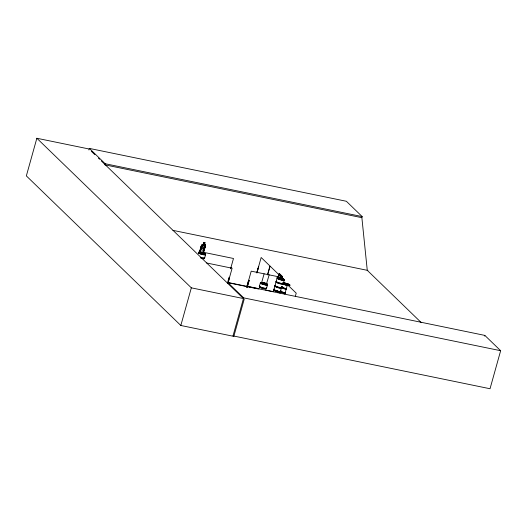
<?xml version="1.0" encoding="UTF-8"?>
<svg xmlns="http://www.w3.org/2000/svg" width="527" height="527" viewBox="0 0 527 527"><rect width="100%" height="100%" fill="white"/><g stroke="black" fill="none" stroke-linecap="round" stroke-linejoin="round"><path stroke-width="0.79" d="M199.489 252.538L201.597 245.075L200.102 251.906L203.257 252.104L204.14 250.253M88.971 148.976L36.857 138.258L26.35 175.899L180.82 325.482L232.934 336.193L243.639 297.854L227.829 282.538L227.631 283.249M88.918 149.984L89.359 148.416L346.371 201.274L362.181 216.59L361.878 217.684L367.266 270.325L421.343 322.682M89.359 148.416L105.169 163.732L104.866 164.826L361.878 217.684M199.344 252.473L201.116 246.135L201.479 246.155L199.852 252.558M199.707 252.492L201.037 247.736M203.132 244.554L203.62 242.637L204.99 242.73L204.41 244.64L204.898 245.292L203.936 248.751L202.862 250.2L201.624 250.127L201.373 248.612L202.342 245.154L203.178 244.574L203.692 242.723M180.82 325.482L191.327 287.841L36.857 138.258M204.364 244.62L204.884 242.769M202.711 253.461L203.376 251.083M202.849 253.527L205.062 246.346L203.073 253.48M203.218 253.546L205.57 245.286L205.28 244.607L205.616 245.305L204.226 250.285L203.211 252.077M203.58 254.007L204.021 252.42L233.481 258.48L230.602 268.783M204.713 257.789L205.649 254.455A3.722 0.725 15.6 0 0 201.077 252.367A3.722 0.725 15.6 0 0 199.634 253.243A3.722 0.725 15.6 0 0 205.589 254.469M227.407 283.434L229.054 277.268L229.614 277.426L228.119 282.768M228.059 282.716L232.111 268.223L206.63 262.986M246.676 287.129L248.592 280.259L249.146 280.41L247.229 287.287M246.735 287.182L251.208 271.161L280.667 277.222M247.17 287.228L249.146 280.41M244.212 299.138L233.79 336.463L233.23 335.923M256.708 272.709L258.605 266.636L257.051 272.894M256.86 272.854L261.161 257.492L269.943 265.99L267.505 274.705M260.384 282.788L259.455 286.128A3.781 0.731 15.6 0 0 263.078 288.098A3.781 0.731 15.6 0 0 266.471 288.025M261.669 282.531L264.106 273.816M267.67 274.863L270.101 266.148L278.882 274.646M266.372 284.264L269.165 274.857M266.636 288.005L267.571 284.672A3.722 0.725 15.6 0 0 262.999 282.584A3.722 0.725 15.6 0 0 261.557 283.46A3.722 0.725 15.6 0 0 267.512 284.685M273.915 289.507L274.85 286.174M275.041 285.476L276.003 282.017M276.201 281.326L277.13 277.986M278.065 276.873L278.724 274.508L281.879 277.248L278.724 274.508M278.216 277.024L279.376 273.585L282.597 276.701L281.932 279.079M278.935 275.166L279.376 273.585M280.957 278.724L281.398 277.143M281.444 278.823L281.932 277.182M281.616 279.119L282.274 276.754L279.139 273.724M281.695 279.027L282.353 276.655L279.139 273.533M279.896 292.959L280.641 290.924M280.015 292.986L280.66 291.042M280.575 290.838L281.062 289.106M283.388 283.21L284.317 279.87M284.778 294.158L287.439 284.646L296.214 293.15L295.331 296.319M484.642 336.107L484.84 335.403L227.684 282.413M484.84 335.403L500.65 350.712L490.031 388.742L233.02 335.883M199.232 252.894L199.437 253.223L199.061 253.171M204.911 254.363L204.311 254.277M205.023 254.166C203.396 253.434 205.978 254.943 204.924 254.106M204.977 254.304L204.021 254.1L204.483 254.159M260.74 283.262L261.135 283.249M260.99 283.21L261.28 283.454M266.003 284.27L266.543 284.211M266.636 284.237C266.761 284.356 266.128 284.547 266.583 284.428M266.629 284.389L266.095 284.277M267.037 284.58L266.734 284.488M277.94 278.493L277.485 278.467L277.946 278.526M274.666 290.225L274.317 290.318L274.725 290.496M282.768 279.501L283.789 279.837L283.078 279.626M283.262 279.784L282.959 279.35M283.513 279.633L282.953 279.633M283.658 279.705L282.841 279.481M283.256 283.789L283.348 283.717M283.434 283.737L283.638 283.915M288.842 284.923L288.223 284.876L288.697 285.081M288.921 284.784L288.671 284.857M288.875 285.127L288.915 284.791M288.789 285.107L289.323 285.199L289.125 284.883M201.597 245.075L202.249 244.462L203.145 244.508M199.147 252.94L198.863 252.993M277.9 278.309L278.032 278.381M283.342 279.771L283.585 279.613M288.236 284.85L289.257 285.094M274.56 290.37L274.178 290.305L274.659 290.417M203.666 242.657L204.931 242.789M204.469 244.581L205.326 244.627M202.249 244.462L205.293 244.693M201.624 246.221L201.116 246.135M283.019 279.35L283.388 279.429M283.48 283.901L283.177 283.796M266.906 284.659L266.24 284.501M258.757 266.781L258.414 266.596M105.169 163.732L362.181 216.59M172.942 230.358L367.872 270.443M247.005 286.22L259.093 288.704M265.727 290.067L273.394 291.648M228.804 282.887L245.615 286.345M247.216 286.675L250.417 287.334M252.025 287.663L258.428 288.974M243.639 297.854L500.65 350.712M191.327 287.841L243.441 298.559L105.466 164.951M204.568 254.179L205.056 254.317M266.504 284.297L266.978 284.534M283.381 279.435L283.809 279.811M204.496 254.304L204.081 254.054M279.145 274.488L281.899 277.228M91.329 151.256L94.86 154.681M98.397 158.107L99.577 159.246M101.342 160.959L104.88 164.384M266.412 288.243A3.781 0.731 15.6 0 1 262.545 288.177A3.781 0.731 15.6 0 1 259.712 286.299M266.293 288.473A3.722 0.725 15.6 0 1 262.486 288.407A3.722 0.725 15.6 0 1 259.699 286.563M266.484 287.775A3.722 0.725 15.6 0 1 263.144 287.841A3.722 0.725 15.6 0 1 259.554 285.957M204.101 257.736A3.781 0.731 15.6 0 1 201.097 258.092M204.377 258.25A3.729 0.725 15.6 0 1 201.031 258.322M204.16 257.519A3.781 0.731 15.6 0 1 201.156 257.874M204.562 257.551A3.722 0.725 15.6 0 1 200.293 257.354M281.596 288.315A3.722 0.725 15.6 0 1 276.734 287.314A3.722 0.725 15.6 0 1 275.285 285.911M281.714 288.098A3.781 0.731 15.6 0 1 276.774 287.077A3.781 0.731 15.6 0 1 275.298 285.654M274.303 289.415A3.722 0.725 15.6 0 0 275.753 290.818A3.722 0.725 15.6 0 0 280.614 291.82A3.735 0.725 15.6 0 1 275.753 290.799A3.735 0.725 15.6 0 1 274.297 289.389M280.127 291.668A3.735 0.725 15.6 0 1 275.397 290.496A3.735 0.725 15.6 0 1 274.336 289.244M282.874 283.941A3.781 0.731 15.6 0 1 277.933 282.927A3.781 0.731 15.6 0 1 276.458 281.497M281.247 287.637A3.729 0.725 15.6 0 1 276.523 286.464A3.729 0.725 15.6 0 1 275.469 285.212M282.762 284.165A3.729 0.725 15.6 0 1 277.887 283.164A3.729 0.725 15.6 0 1 276.438 281.754M281.214 287.894A3.781 0.731 15.6 0 1 276.431 286.701A3.781 0.731 15.6 0 1 275.357 285.436M282.373 283.737A3.781 0.731 15.6 0 1 277.591 282.551A3.781 0.731 15.6 0 1 276.517 281.286M282.4 283.48A3.722 0.725 15.6 0 1 278.085 282.465A3.722 0.725 15.6 0 1 276.306 281.154M283.23 282.973A3.722 0.725 15.6 0 1 283.381 283.203M280.588 291.978A3.735 0.725 15.6 0 1 275.707 290.97A3.735 0.725 15.6 0 1 274.251 289.567M284.995 293.467A3.722 0.725 15.6 0 1 280.483 291.365M285.081 293.243A3.781 0.731 15.6 0 1 280.496 291.108M287.222 285.482A3.702 0.718 15.6 0 1 282.63 283.493A3.702 0.718 15.6 0 1 287.617 284.191A3.702 0.718 15.6 0 1 288.796 285.7M287.287 285.285A3.735 0.725 15.6 0 1 282.696 283.223A3.735 0.725 15.6 0 1 288.243 284.191A3.735 0.725 15.6 0 1 288.144 285.436M286.24 289.086A3.781 0.731 15.6 0 1 282.373 287.801A3.781 0.731 15.6 0 1 281.991 286.859M285.193 292.768A3.729 0.725 15.6 0 1 281.378 291.503A3.729 0.725 15.6 0 1 281.003 290.575M286.161 289.316A3.729 0.725 15.6 0 1 281.635 287.208M285.14 293.025A3.781 0.731 15.6 0 1 280.555 290.891M286.299 288.875A3.781 0.731 15.6 0 1 282.432 287.584A3.781 0.731 15.6 0 1 282.05 286.642M286.352 288.618A3.722 0.725 15.6 0 1 282.544 287.347A3.722 0.725 15.6 0 1 282.169 286.418M203 245.193L202.039 248.652L203.27 248.718L204.239 245.259L203 245.193M203.824 243.039L203.653 243.658L204.45 243.705L204.621 243.085L203.824 243.039M230.925 267.63L230.424 267.525L230.925 267.63M284.883 293.796L284.883 293.796M261.464 283.822A3.702 0.718 15.6 0 0 267.4 285.041A3.702 0.718 15.6 0 0 262.901 282.946A3.702 0.718 15.6 0 0 261.464 283.822M261.504 283.605A3.735 0.725 15.6 0 0 267.485 284.837A3.735 0.725 15.6 0 0 262.953 282.729A3.735 0.725 15.6 0 0 261.504 283.605M261.544 283.48A3.735 0.725 15.6 0 0 267.518 284.705A3.735 0.725 15.6 0 0 262.986 282.597A3.735 0.725 15.6 0 0 261.544 283.48A3.729 0.725 15.6 0 0 267.512 284.712A3.729 0.725 15.6 0 0 262.986 282.604A3.729 0.725 15.6 0 0 261.544 283.48M199.535 253.599A3.722 0.725 15.6 0 0 205.49 254.824A3.722 0.725 15.6 0 0 200.971 252.723A3.722 0.725 15.6 0 0 199.535 253.599M199.588 253.382A3.735 0.725 15.6 0 0 205.563 254.607A3.735 0.725 15.6 0 0 201.031 252.499A3.735 0.725 15.6 0 0 199.588 253.382M199.621 253.256A3.735 0.725 15.6 0 0 205.596 254.488A3.735 0.725 15.6 0 0 201.064 252.38A3.735 0.725 15.6 0 0 199.621 253.256M278.302 278.658A3.722 0.725 15.6 0 0 284.257 279.883A3.722 0.725 15.6 0 0 279.745 277.782A3.722 0.725 15.6 0 0 278.302 278.658A3.735 0.725 15.6 0 0 284.264 279.903A3.735 0.725 15.6 0 0 279.732 277.795A3.735 0.725 15.6 0 0 278.289 278.678M275.43 290.403A3.722 0.725 15.6 0 0 280.14 291.569A3.709 0.718 15.6 0 1 275.43 290.41A3.709 0.718 15.6 0 1 274.383 289.165A3.722 0.725 15.6 0 0 275.43 290.403M278.21 279.02A3.702 0.718 15.6 0 0 284.145 280.239A3.702 0.718 15.6 0 0 279.646 278.151A3.702 0.718 15.6 0 0 278.21 279.02M278.249 278.816A3.735 0.725 15.6 0 0 284.231 280.041A3.735 0.725 15.6 0 0 279.699 277.933A3.735 0.725 15.6 0 0 278.249 278.816M275.259 291.016A3.722 0.725 15.6 0 0 280.516 292.175A3.709 0.718 15.6 0 1 275.265 291.009A3.722 0.725 15.6 0 1 274.751 289.764A3.709 0.718 15.6 0 0 275.265 291.009M283.836 284.02A3.722 0.725 15.6 0 0 289.791 285.245A3.722 0.725 15.6 0 0 285.278 283.144A3.722 0.725 15.6 0 0 283.836 284.02A3.735 0.725 15.6 0 0 289.797 285.265A3.735 0.725 15.6 0 0 285.265 283.157A3.735 0.725 15.6 0 0 283.822 284.033"/></g></svg>
